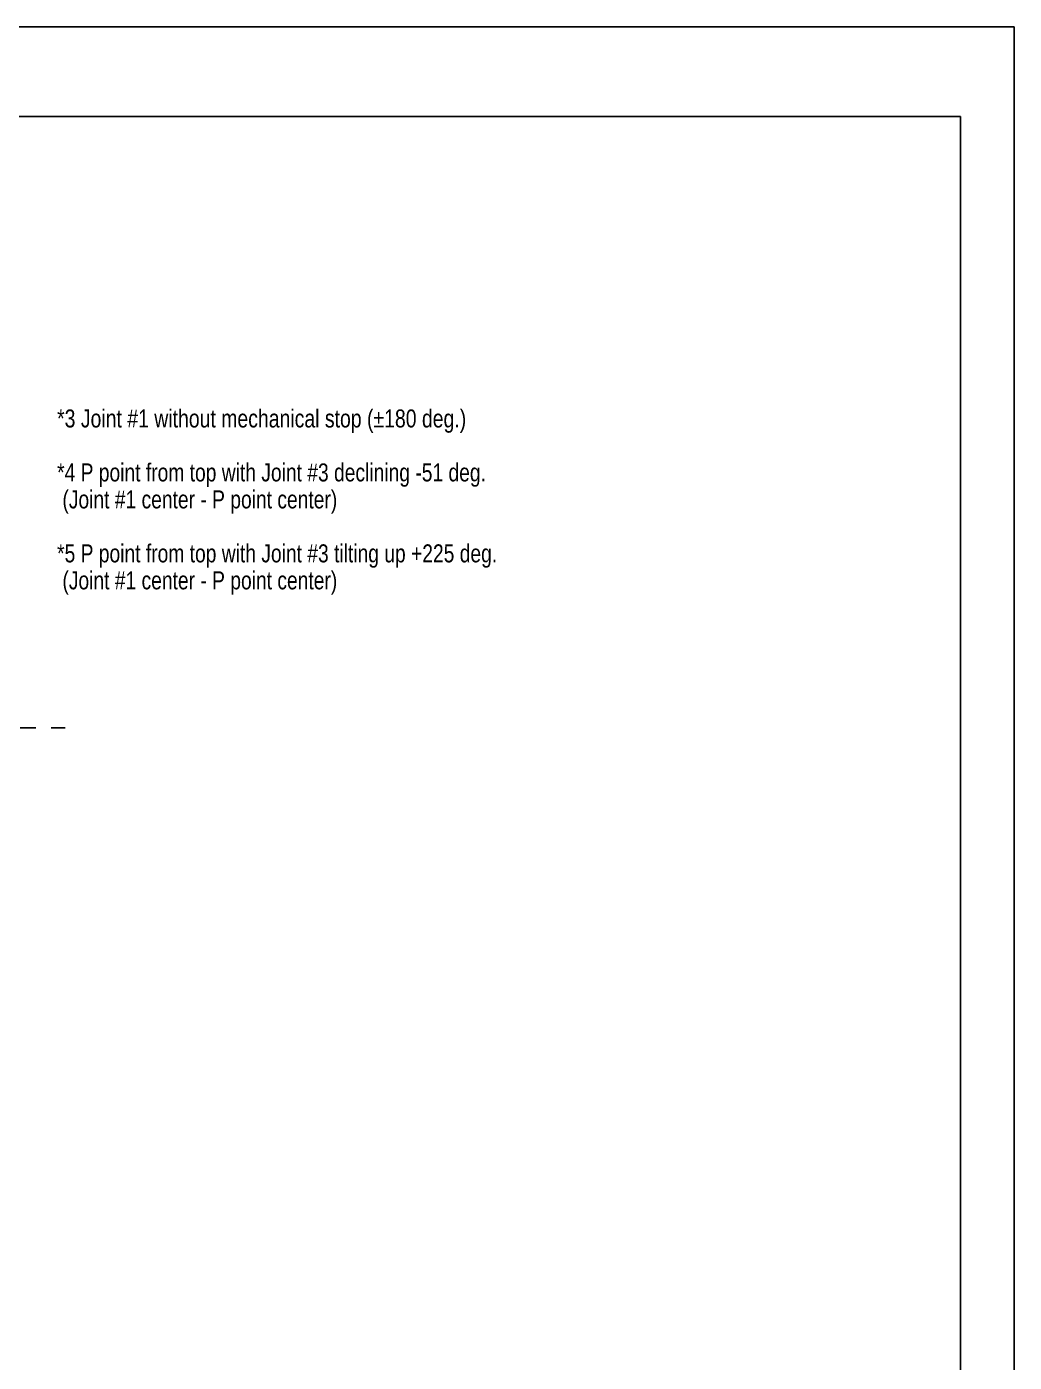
# Model space of a CAD drawing. Extents: x 0 to 4205, y 0 to 2970.
# Drawn here: x 3107 to 4205, y 1485 to 2970 of the extents above; entities that cross this region are included whole.
import ezdxf

# ---------------------------------------------------------------- set-up
doc = ezdxf.new("R2010")
doc.units = 0
doc.header["$LTSCALE"] = 231.275
doc.linetypes.add('CENTER', pattern=[0.6, 0.375, -0.075, 0.075, -0.075])
doc.layers.get('0').update_dxf_attribs({"linetype": 'CONTINUOUS'})
doc.layers.add('91_NOTE', color=7, linetype='CONTINUOUS')
doc.layers.add('DEFAULT_1', color=7, linetype='CENTER')
doc.styles.get("Standard").update_dxf_attribs({"font": 'txt', "width": 0.8})

msp = doc.modelspace()

# ---------------------------------------------------------------- linework, layer by layer
for p, q in [((0, 2970), (4205, 2970)), ((4205, 0), (4205, 2970)), ((4145, 2870), (150, 2870)), ((4145, 100), (4145, 2870))]:
    msp.add_line(p, q)
at = {"layer": 'DEFAULT_1'}
msp.add_line((2578.9681, 2190.3795), (3149.3216, 2190.3795), dxfattribs=at)

# ---------------------------------------------------------------- texts
at = {"layer": '91_NOTE'}
for s, width, p in [('*3 Joint #1 without mechanical stop (%%p180 deg.)', 0.807801, (3140.4495, 2524.4151)), ('*4 P point from top with Joint #3 declining -51 deg.', 0.8, (3140.4495, 2464.4151)), (' (Joint #1 center - P point center)', 0.8, (3140.4495, 2434.4151)), ('*5 P point from top with Joint #3 tilting up +225 deg.', 0.8, (3140.4495, 2374.4151)), (' (Joint #1 center - P point center)', 0.8, (3140.4495, 2344.4151))]:
    msp.add_text(s, height=20, dxfattribs=dict(at, width=width)).set_placement(p)

doc.saveas('drawing.dxf')
